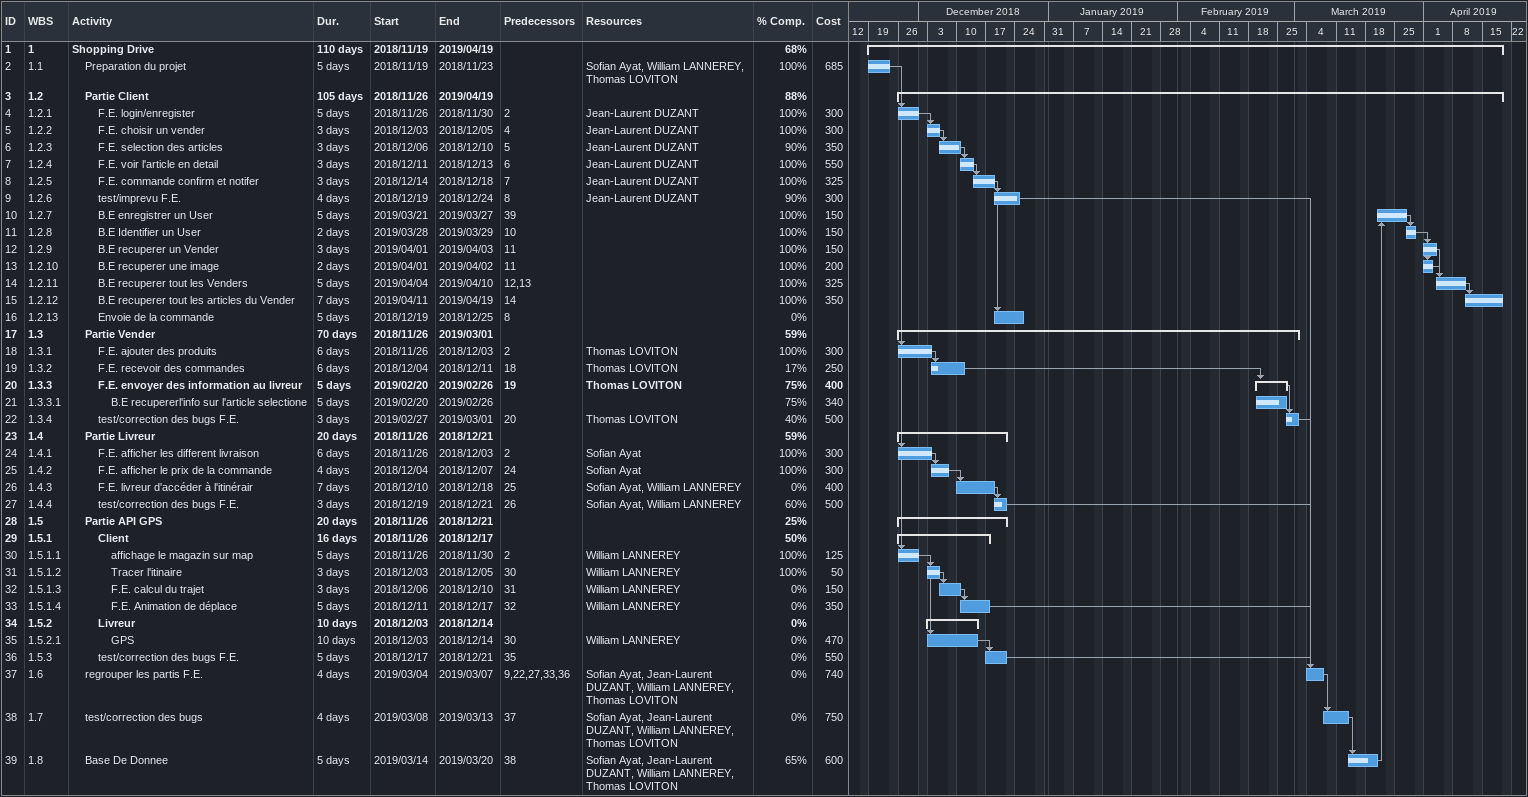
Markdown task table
| ID | WBS | Task | Duration | Start | Finish | Predecessors | Resources | % complete | Cost |
|---|---|---|---|---|---|---|---|---|---|
| 1 | 1 | **Shopping Drive** | 110d | 2018-11-19 | 2019-04-19 |  |  | 68 |  |
| 2 | 1.1 | Preparation du projet | 5d | 2018-11-19 | 2018-11-23 |  | Sofian Ayat, William LANNEREY, Thomas LOVITON | 100 | 685 |
| 3 | 1.2 | **Partie Client** | 105d | 2018-11-26 | 2019-04-19 |  |  | 88 |  |
| 4 | 1.2.1 | F.E. login/enregister | 5d | 2018-11-26 | 2018-11-30 | 2 | Jean-Laurent DUZANT | 100 | 300 |
| 5 | 1.2.2 | F.E. choisir un vender | 3d | 2018-12-03 | 2018-12-05 | 4 | Jean-Laurent DUZANT | 100 | 300 |
| 6 | 1.2.3 | F.E. selection des articles | 3d | 2018-12-06 | 2018-12-10 | 5 | Jean-Laurent DUZANT | 90 | 350 |
| 7 | 1.2.4 | F.E. voir l'article en detail | 3d | 2018-12-11 | 2018-12-13 | 6 | Jean-Laurent DUZANT | 100 | 550 |
| 8 | 1.2.5 | F.E. commande confirm et notifer | 3d | 2018-12-14 | 2018-12-18 | 7 | Jean-Laurent DUZANT | 100 | 325 |
| 9 | 1.2.6 | test/imprevu F.E. | 4d | 2018-12-19 | 2018-12-24 | 8 | Jean-Laurent DUZANT | 90 | 300 |
| 10 | 1.2.7 | B.E enregistrer un User | 5d | 2019-03-21 | 2019-03-27 | 39 |  | 100 | 150 |
| 11 | 1.2.8 | B.E Identifier un User | 2d | 2019-03-28 | 2019-03-29 | 10 |  | 100 | 150 |
| 12 | 1.2.9 | B.E recuperer un Vender | 3d | 2019-04-01 | 2019-04-03 | 11 |  | 100 | 150 |
| 13 | 1.2.10 | B.E recuperer une image | 2d | 2019-04-01 | 2019-04-02 | 11 |  | 100 | 200 |
| 14 | 1.2.11 | B.E recuperer tout les Venders | 5d | 2019-04-04 | 2019-04-10 | 12, 13 |  | 100 | 325 |
| 15 | 1.2.12 | B.E recuperer tout les articles du Vender | 7d | 2019-04-11 | 2019-04-19 | 14 |  | 100 | 350 |
| 16 | 1.2.13 | Envoie de la commande | 5d | 2018-12-19 | 2018-12-25 | 8 |  | 0 |  |
| 17 | 1.3 | **Partie Vender** | 70d | 2018-11-26 | 2019-03-01 |  |  | 59 |  |
| 18 | 1.3.1 | F.E. ajouter des produits | 6d | 2018-11-26 | 2018-12-03 | 2 | Thomas LOVITON | 100 | 300 |
| 19 | 1.3.2 | F.E. recevoir des commandes | 6d | 2018-12-04 | 2018-12-11 | 18 | Thomas LOVITON | 17 | 250 |
| 20 | 1.3.3 | **F.E. envoyer des information au livreur** | 5d | 2019-02-20 | 2019-02-26 | 19 | Thomas LOVITON | 75 | 400 |
| 21 | 1.3.3.1 | B.E recupererl'info sur l'article selectione | 5d | 2019-02-20 | 2019-02-26 |  |  | 75 | 340 |
| 22 | 1.3.4 | test/correction des bugs F.E. | 3d | 2019-02-27 | 2019-03-01 | 20 | Thomas LOVITON | 40 | 500 |
| 23 | 1.4 | **Partie Livreur** | 20d | 2018-11-26 | 2018-12-21 |  |  | 59 |  |
| 24 | 1.4.1 | F.E. afficher les different livraison | 6d | 2018-11-26 | 2018-12-03 | 2 | Sofian Ayat | 100 | 300 |
| 25 | 1.4.2 | F.E. afficher le prix de la commande | 4d | 2018-12-04 | 2018-12-07 | 24 | Sofian Ayat | 100 | 300 |
| 26 | 1.4.3 | F.E. livreur d'accéder à l'itinérair | 7d | 2018-12-10 | 2018-12-18 | 25 | Sofian Ayat, William LANNEREY | 0 | 400 |
| 27 | 1.4.4 | test/correction des bugs F.E. | 3d | 2018-12-19 | 2018-12-21 | 26 | Sofian Ayat, William LANNEREY | 60 | 500 |
| 28 | 1.5 | **Partie API GPS** | 20d | 2018-11-26 | 2018-12-21 |  |  | 25 |  |
| 29 | 1.5.1 | **Client** | 16d | 2018-11-26 | 2018-12-17 |  |  | 50 |  |
| 30 | 1.5.1.1 | affichage le magazin sur map | 5d | 2018-11-26 | 2018-11-30 | 2 | William LANNEREY | 100 | 125 |
| 31 | 1.5.1.2 | Tracer l'itinaire | 3d | 2018-12-03 | 2018-12-05 | 30 | William LANNEREY | 100 | 50 |
| 32 | 1.5.1.3 | F.E. calcul du trajet | 3d | 2018-12-06 | 2018-12-10 | 31 | William LANNEREY | 0 | 150 |
| 33 | 1.5.1.4 | F.E. Animation de déplace | 5d | 2018-12-11 | 2018-12-17 | 32 | William LANNEREY | 0 | 350 |
| 34 | 1.5.2 | **Livreur** | 10d | 2018-12-03 | 2018-12-14 |  |  | 0 |  |
| 35 | 1.5.2.1 | GPS | 10d | 2018-12-03 | 2018-12-14 | 30 | William LANNEREY | 0 | 470 |
| 36 | 1.5.3 | test/correction des bugs F.E. | 5d | 2018-12-17 | 2018-12-21 | 35 |  | 0 | 550 |
| 37 | 1.6 | regrouper les partis F.E. | 4d | 2019-03-04 | 2019-03-07 | 9, 22, 27, 33, 36 | Sofian Ayat, Jean-Laurent DUZANT, William LANNEREY, Thomas LOVITON | 0 | 740 |
| 38 | 1.7 | test/correction des bugs | 4d | 2019-03-08 | 2019-03-13 | 37 | Sofian Ayat, Jean-Laurent DUZANT, William LANNEREY, Thomas LOVITON | 0 | 750 |
| 39 | 1.8 | Base De Donnee | 5d | 2019-03-14 | 2019-03-20 | 38 | Sofian Ayat, Jean-Laurent DUZANT, William LANNEREY, Thomas LOVITON | 65 | 600 |
